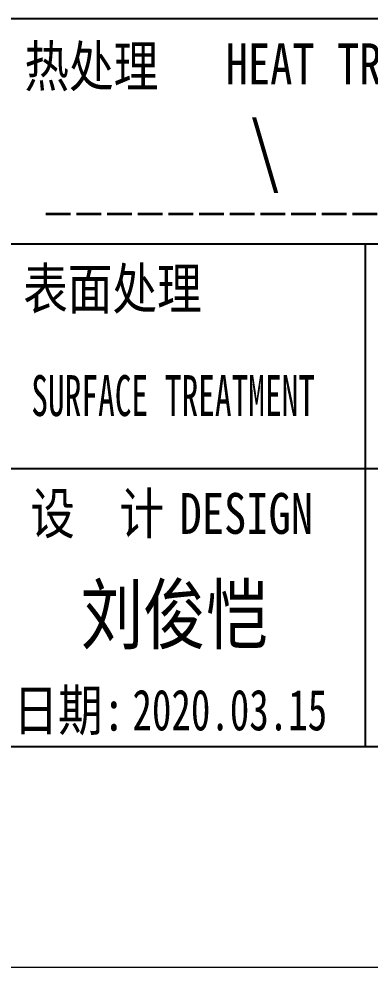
# Model space of a CAD drawing. Header units: millimetres. Extents: x 1333 to 359964, y -52803 to -5704.
# Drawn here: x 174901 to 174922.5, y -26401.6 to -26343.6 of the extents above; entities that cross this region are included whole.
import ezdxf
from ezdxf.enums import TextEntityAlignment as Align

# ---------------------------------------------------------------- set-up
doc = ezdxf.new("R2010")
doc.units = ezdxf.units.MM
doc.header["$LTSCALE"] = 0.5
doc.linetypes.add('AM_ISO02W050x2', pattern=[3.75, 3, -0.75])
doc.layers.add('图\\M+19E79\\M+195B6\\M+18E9A', color=7, linetype='Continuous')
for name, color, linetype, lineweight in [('图框', 7, 'Continuous', 18), ('标注线', 3, 'Continuous', 18), ('热处理', 7, 'Continuous', 20), ('粗虚线', 6, 'AM_ISO02W050x2', 35)]:
    doc.layers.add(name, color=color, linetype=linetype, lineweight=lineweight)
doc.layers.add('打印-禁用', color=7, linetype='Continuous', lineweight=15, plot=False)
doc.styles.add('国标', font='simfang.ttf', dxfattribs={"width": 0.8})

# ---------------------------------------------------------------- blocks, each defined once
blk = doc.blocks.new('GZDEH零件A4图框V01版')
at = {"layer": '图\\M+19E79\\M+195B6\\M+18E9A', "color": 9}
for p, q in [((205, 58), (25, 58)), ((25, 44.25), (205, 44.25)), ((46.68, 44.25), (46.68, 30.5)), ((25, 30.5), (205, 30.5)), ((46.68, 30.5), (46.68, 13.5)), ((46.68, 30.5), (46.68, 13.5))]:
    blk.add_line(p, q, dxfattribs=at)
at = {"layer": '图\\M+19E79\\M+195B6\\M+18E9A', "linetype": 'Continuous'}
blk.add_line((25, 13.5), (205, 13.5), dxfattribs=at)
at = {"layer": '打印-禁用', "linetype": 'Continuous'}
blk.add_line((0, 0), (210, 0), dxfattribs=at)
at = {"layer": '图\\M+19E79\\M+195B6\\M+18E9A', "color": 9, "style": '国标'}
for s, width, p in [('热处理', 0.8, (25.859, 53.855)), ('表面处理', 0.8, (25.784, 40.253)), ('SURFACE TREATMENT', 0.6, (26.278, 33.709)), (' DESIGN', 0.8, (33.978, 26.501))]:
    blk.add_text(s, height=2.5, dxfattribs=dict(at, width=width)).set_placement(p)
at = {"layer": '图\\M+19E79\\M+195B6\\M+18E9A', "color": 9, "style": '国标', "width": 0.8}
for s, p in [('HEAT TREAT', (44.964, 54.005)), ('设  计', (30.303, 26.501)), ('日期:', (28.597, 14.462))]:
    blk.add_text(s, height=2.5, dxfattribs=at).set_placement(p, align=Align.CENTER)
blk = doc.blocks.new('DEH A4')
at = {"layer": '图框'}
blk.add_blockref('GZDEH零件A4图框V01版', (0, 0), dxfattribs=at)

msp = doc.modelspace()

# ---------------------------------------------------------------- linework, layer by layer
at = {"layer": '标注线'}
msp.add_line((160574.502, -26401.55), (179981.94, -26401.55), dxfattribs=at)
at = {"layer": '粗虚线'}
msp.add_line((174902.686, -26355.479), (174930.547, -26355.479), dxfattribs=at)

# ---------------------------------------------------------------- block references
at = {"layer": '图框'}
msp.add_blockref('DEH A4', (174875.512, -26401.55), dxfattribs=at)

# ---------------------------------------------------------------- texts
at = {"layer": '图\\M+19E79\\M+195B6\\M+18E9A', "color": 3, "style": '国标'}
for s, height, width, p in [('刘俊恺', 3.5, 0.8, (174904.81, -26381.734)), ('2020.03.15', 2.5, 0.7, (174907.975, -26387.07))]:
    msp.add_text(s, height=height, dxfattribs=dict(at, width=width)).set_placement(p)
at = {"layer": '热处理', "color": 3, "style": '国标', "width": 0.8}
msp.add_text('\\', height=3.5, dxfattribs=at).set_placement((174916.091, -26353.354), align=Align.CENTER)

doc.saveas('drawing.dxf')
